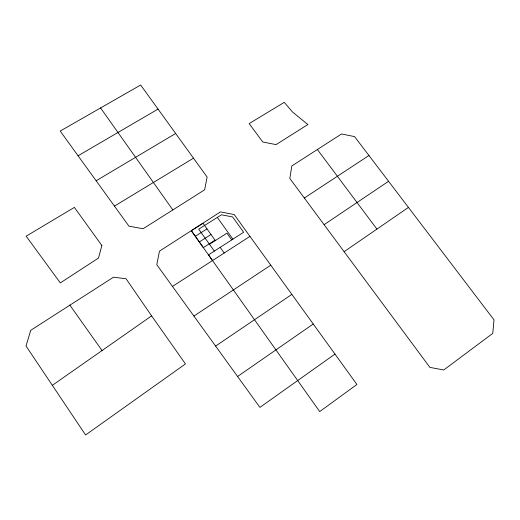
<?xml version="1.0" encoding="UTF-8"?>
<svg xmlns="http://www.w3.org/2000/svg" width="520" height="520" viewBox="0 0 520 520"><rect width="100%" height="100%" fill="white"/><g stroke="black" fill="none" stroke-linecap="round" stroke-linejoin="round"><path stroke-width="0.78" d="M334.965 354.088L259.916 407.381L156.78 264.713L159.458 251.167L220.447 211.906L234.208 214.558L356.928 384.488L319.709 411.574L191.302 230.678M52.241 385.385L151.619 315.881L126.041 278.759L113.471 277.206L30.771 330.284L26 345.982L85.585 434.98L185.458 363.922L151.619 315.881M344.11 251.686L408.441 207.415L494 319.858L492.772 333.372L443.749 369.987L429.897 367.387L289.803 178.431L291.85 165.932L341.536 133.972L354.582 136.611L408.441 207.415M237.582 376.48L313.242 324.012M324.084 224.686L388.576 181.285M215.605 346.079L291.87 294.405M193.901 316.056L270.777 265.187M304.337 198.022L368.959 155.493M172.478 286.429L249.971 236.366M209.502 244.309L226.922 233.161L231.751 239.895M199.322 241.943L211.003 234.507M172.848 209.937L204.639 189.8L207.116 177.053L140.66 85.02L60.209 131.053L128.947 226.174L143.084 228.748L172.848 209.937L100.51 107.841M195.319 236.294L206.999 228.891M114.433 206.108L193.486 158.178M96.128 180.772L175.65 133.49M78.065 155.779L158.054 109.09M376.838 228.982L317.375 149.513M217.308 217.425L232.901 239.155M220.168 247.351L224.205 253.013M214.338 251.102L198.731 229.164L221.468 214.799L232.589 216.938L243.639 232.252L208.488 254.865L212.524 260.559M69.784 305.032L102.154 350.688M101.862 245.499L98.514 258.031L60.327 282.906L26.143 236.191L74.367 207.395L101.862 245.499M215.02 240.136L203.339 247.605L191.321 230.666L203.008 223.288L215.02 240.136M307.866 124.534L276.081 144.619L262.769 141.98L249.158 123.604L284.264 102.343L292.461 111.956L307.866 124.534"/></g></svg>
